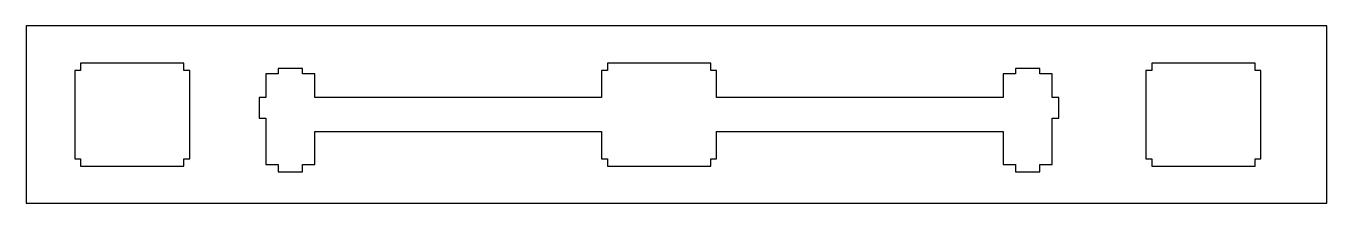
# Model space of a CAD drawing. Header units: millimetres. Extents: x 0 to 176, y 0 to 24.
import ezdxf

# ---------------------------------------------------------------- set-up
doc = ezdxf.new("R2010")
doc.units = ezdxf.units.MM
doc.layers.add('Layer1', color=7, linetype='CONTINUOUS')

msp = doc.modelspace()

# ---------------------------------------------------------------- linework, layer by layer
at = {"layer": 'Layer1'}
for points in [[(0, 0), (176.412, 0), (176.412, 24.025), (0, 24.025), (0, 0)], [(21.406, 6), (22.206, 6), (22.206, 18), (21.406, 18), (21.406, 19), (7.406, 19), (7.406, 18), (6.606, 18), (6.606, 6), (7.406, 6), (7.406, 5), (21.406, 5), (21.406, 6)], [(37.494, 5.23), (39.169, 5.23), (39.169, 9.7), (78.044, 9.7), (78.044, 6), (78.844, 6), (78.844, 5), (92.844, 5), (92.844, 6), (93.644, 6), (93.644, 9.7), (132.519, 9.7), (132.519, 5.23), (134.194, 5.23), (134.194, 4.238), (137.494, 4.238), (137.494, 5.23), (139.169, 5.23), (139.169, 11.5), (140.069, 11.5), (140.069, 14.3), (139.169, 14.3), (139.169, 17.53), (137.494, 17.53), (137.494, 18.238), (134.194, 18.238), (134.194, 17.53), (132.519, 17.53), (132.519, 14.3), (93.644, 14.3), (93.644, 18), (92.844, 18), (92.844, 19), (78.844, 19), (78.844, 18), (78.044, 18), (78.044, 14.3), (39.169, 14.3), (39.169, 17.53), (37.494, 17.53), (37.494, 18.238), (34.194, 18.238), (34.194, 17.53), (32.519, 17.53), (32.519, 14.3), (31.619, 14.3), (31.619, 11.5), (32.519, 11.5), (32.519, 5.23), (34.194, 5.23), (34.194, 4.238), (37.494, 4.238), (37.494, 5.23)], [(166.663, 6), (167.463, 6), (167.463, 18), (166.663, 18), (166.663, 19), (152.663, 19), (152.663, 18), (151.862, 18), (151.862, 6), (152.663, 6), (152.663, 5), (166.663, 5), (166.663, 6)]]:
    msp.add_lwpolyline(points, close=True, dxfattribs=at)

doc.saveas('drawing.dxf')
